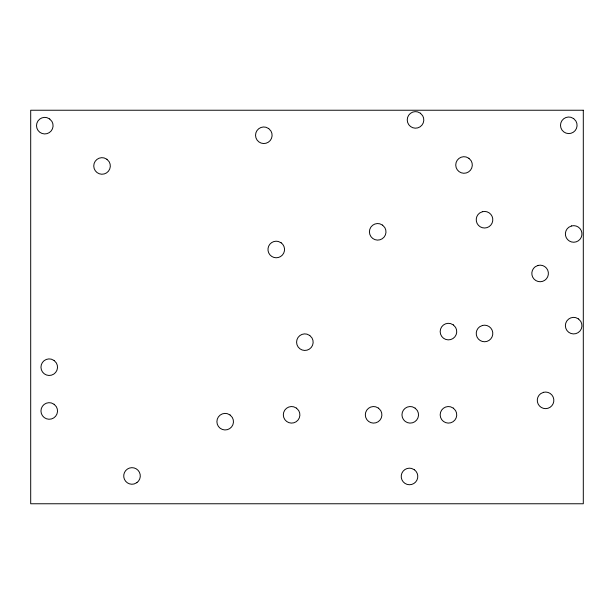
<?xml version="1.0" encoding="UTF-8"?>
<svg xmlns="http://www.w3.org/2000/svg" width="614" height="614" viewBox="0 0 614 614"><rect width="100%" height="100%" fill="white"/><g stroke="black" fill="none" stroke-linecap="round" stroke-linejoin="round"><path stroke-width="0.92" d="M482.435 211.7L479.634 213.027A8.281 8.281 0 0 0 480.248 226.819A8.281 8.281 0 0 0 492.72 220.902A8.281 8.281 0 0 0 482.435 211.7M571.58 225.929L568.779 227.264A8.281 8.281 0 0 0 569.393 241.049A8.281 8.281 0 0 0 581.865 235.139A8.281 8.281 0 0 0 571.58 225.929M538.025 265.425L535.224 266.752A8.281 8.281 0 0 0 535.838 280.544A8.281 8.281 0 0 0 548.31 274.635A8.281 8.281 0 0 0 538.025 265.425M136.891 482.642L134.09 483.978A8.281 8.281 0 0 1 123.805 474.768A8.281 8.281 0 0 1 136.277 468.858A8.281 8.281 0 0 1 136.891 482.642M482.435 325.451L479.634 326.778A8.281 8.281 0 0 0 480.248 340.563A8.281 8.281 0 0 0 492.72 334.653A8.281 8.281 0 0 0 482.435 325.451M543.474 392.323L540.673 393.658A8.281 8.281 0 0 0 541.287 407.443A8.281 8.281 0 0 0 553.759 401.533A8.281 8.281 0 0 0 543.474 392.323M583.3 110.236L30.7 110.236L30.7 503.764L583.3 503.764L583.3 110.236M573.676 118.609L570.866 117.274A8.281 8.281 0 0 0 560.505 125.356A8.281 8.281 0 0 0 570.989 133.284A8.281 8.281 0 0 0 575.932 121.096L573.676 118.609M420.406 113.214L417.604 111.886A8.281 8.281 0 0 0 407.236 119.968A8.281 8.281 0 0 0 417.727 127.889A8.281 8.281 0 0 0 422.662 115.701L420.406 113.214M468.919 158.297L466.11 156.969A8.281 8.281 0 0 0 455.741 165.051A8.281 8.281 0 0 0 466.233 172.971A8.281 8.281 0 0 0 471.168 160.791L468.919 158.297M268.709 128.564L265.908 127.236A8.281 8.281 0 0 0 255.539 135.318A8.281 8.281 0 0 0 266.031 143.239A8.281 8.281 0 0 0 270.966 131.058L268.709 128.564M382.591 225.138L379.782 223.803A8.281 8.281 0 0 0 369.413 231.885A8.281 8.281 0 0 0 379.905 239.813A8.281 8.281 0 0 0 384.848 227.625L382.591 225.138M578.557 318.958L575.748 317.63A8.281 8.281 0 0 0 565.379 325.712A8.281 8.281 0 0 0 575.871 333.632A8.281 8.281 0 0 0 580.806 321.452L578.557 318.958M49.68 118.97L46.879 117.635A8.281 8.281 0 0 0 36.51 125.716A8.281 8.281 0 0 0 47.002 133.645A8.281 8.281 0 0 0 51.937 121.457L49.68 118.97M106.92 159.264L104.119 157.936A8.281 8.281 0 0 0 93.75 166.018A8.281 8.281 0 0 0 104.242 173.939A8.281 8.281 0 0 0 109.177 161.758L106.92 159.264M281.151 242.799L278.342 241.471A8.281 8.281 0 0 0 268.057 250.673A8.281 8.281 0 0 0 280.529 256.583A8.281 8.281 0 0 0 281.151 242.799M453.339 324.906L450.53 323.57A8.281 8.281 0 0 0 440.169 331.66A8.281 8.281 0 0 0 450.653 339.58A8.281 8.281 0 0 0 455.596 327.392L453.339 324.906M309.763 335.474L306.954 334.146A8.281 8.281 0 0 0 296.585 342.228A8.281 8.281 0 0 0 307.077 350.149A8.281 8.281 0 0 0 312.012 337.969L309.763 335.474M453.339 408.133L450.53 406.806A8.281 8.281 0 0 0 440.169 414.887A8.281 8.281 0 0 0 450.653 422.808A8.281 8.281 0 0 0 455.596 410.62L453.339 408.133M415.125 408.133L412.324 406.806A8.281 8.281 0 0 0 401.955 414.887A8.281 8.281 0 0 0 412.447 422.808A8.281 8.281 0 0 0 417.382 410.62L415.125 408.133M378.5 408.133L375.691 406.806A8.281 8.281 0 0 0 365.322 414.887A8.281 8.281 0 0 0 375.814 422.808A8.281 8.281 0 0 0 380.749 410.62L378.5 408.133M296.493 408.133L293.692 406.806A8.281 8.281 0 0 0 283.323 414.887A8.281 8.281 0 0 0 293.814 422.808A8.281 8.281 0 0 0 298.749 410.62L296.493 408.133M414.389 469.764L411.587 468.436A8.281 8.281 0 0 0 401.303 477.638A8.281 8.281 0 0 0 413.775 483.556A8.281 8.281 0 0 0 414.389 469.764M230.066 414.98L227.264 413.652A8.281 8.281 0 0 0 216.895 421.734A8.281 8.281 0 0 0 227.387 429.654A8.281 8.281 0 0 0 232.322 417.466L230.066 414.98M54.124 360.495L51.323 359.167A8.281 8.281 0 0 0 40.954 367.249A8.281 8.281 0 0 0 51.446 375.169A8.281 8.281 0 0 0 56.381 362.989L54.124 360.495M54.124 404.281L51.323 402.945A8.281 8.281 0 0 0 40.954 411.027A8.281 8.281 0 0 0 51.446 418.955A8.281 8.281 0 0 0 56.381 406.767L54.124 404.281"/></g></svg>
